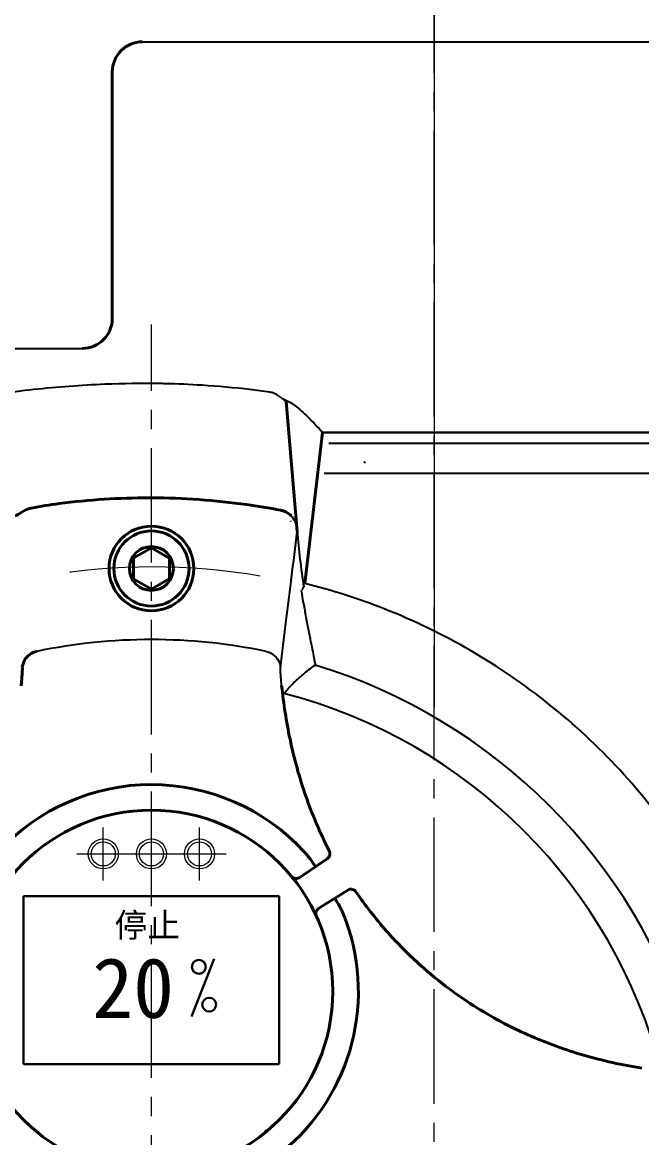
# Model space of a CAD drawing. Header units: millimetres. Extents: x 1758 to 4202, y 581 to 2263.
# Drawn here: x 3549.2 to 3652.2, y 1813.4 to 1998.9 of the extents above; entities that cross this region are included whole.
import ezdxf

# ---------------------------------------------------------------- set-up
doc = ezdxf.new("R2010")
doc.units = ezdxf.units.MM
doc.linetypes.add('CENTER', pattern=[50.8, 31.75, -6.35, 6.35, -6.35])
doc.linetypes.add('CENTER2', pattern=[28.575, 19.05, -3.175, 3.175, -3.175])
for name, color, linetype, lineweight in [('1CEN', 4, 'CENTER2', 9), ('center', 1, 'CENTER', 9), ('dim', 3, 'Continuous', 13), ('中心线', 14, 'CENTER', 9), ('单点划线', 1, 'CENTER2', 13), ('标注', 3, 'Continuous', 13), ('粗实线', 7, 'Continuous', 40), ('细实线', 3, 'Continuous', 13)]:
    doc.layers.add(name, color=color, linetype=linetype, lineweight=lineweight)
doc.styles.add('01', font='txt.shx')

msp = doc.modelspace()

# ---------------------------------------------------------------- linework, layer by layer
at = {"ltscale": 10}
for p, q in [((3569.173, 1995.693), (3745.593, 1995.693)), ((3489.673, 1944.693), (3559.173, 1944.693)), ((3599.142, 1930.693), (3751.338, 1930.693))]:
    msp.add_line(p, q, dxfattribs=at)
at = {"color": 7, "linetype": 'Continuous'}
for p, q in [((3572.959, 1938.819), (3572.962, 1938.818)), ((3590.319, 1937.407), (3590.317, 1937.407)), ((3591.826, 1936.791), (3591.832, 1936.787)), ((3748.174, 1930.693), (3598.877, 1930.693)), ((3598.877, 1930.693), (3748.173, 1930.693)), ((3748.173, 1930.693), (3599.141, 1930.674)), ((3748.173, 1928.893), (3600.197, 1928.893)), ((3765.189, 1923.893), (3599.397, 1923.893)), ((3593.876, 1915.895), (3593.869, 1916.009))]:
    msp.add_line(p, q, dxfattribs=at)
for radius, start, end in [(93.71, 78.25847, 101.7413), (93.516, 16.92101, 73.07899), (87.57, 14.58236, 75.41764)]:
    msp.add_arc((3570.673, 1802.542), radius, start, end, dxfattribs=at)
for points, start_tangent, end_tangent in [([(3572.071, 1938.836), (3562.951, 1938.724), (3551.092, 1937.831), (3545.211, 1937.091)], (-0.9998585, 0.0168203), (-0.9900742, -0.1405456)), ([(3572.959, 1938.819), (3572.071, 1938.836)], (-0.999743, 0.0226703), (-0.9998585, 0.0168203)), ([(3590.317, 1937.407), (3587.064, 1937.831), (3579.117, 1938.553), (3572.962, 1938.819)], (-0.9900763, 0.1405306), (-0.9997453, 0.0225704)), ([(3591.024, 1937.222), (3590.319, 1937.406)], (-0.9338497, 0.3576656), (-0.9898736, 0.1419513)), ([(3591.826, 1936.791), (3591.053, 1937.211), (3591.024, 1937.222)], (-0.819196, 0.5735137), (-0.9338497, 0.3576656)), ([(3593.08, 1935.88), (3591.832, 1936.787)], (-0.7997932, 0.6002757), (-0.8178539, 0.5754259)), ([(3592.46, 1936.338), (3594.236, 1935.391), (3596.44, 1933.532), (3598.837, 1931.029), (3599.142, 1930.693)], (0.9423424, -0.3346503), (0.6696286, -0.7426961)), ([(3606.014, 1925.798), (3606.257, 1925.716)], (0.9472696, -0.3204376), (0.946369, -0.3230877)), ([(3594.934, 1914.522), (3594.62, 1915.814), (3593.935, 1916.822)], (-0.0758759, 0.9971173), (-0.6966797, 0.7173823)), ([(3593.876, 1915.895), (3593.868, 1916.006)], (-0.066379, 0.9977945), (-0.0717567, 0.9974222)), ([(3593.877, 1915.896), (3593.869, 1916.01)], (-0.0709395, 0.9974806), (-0.0695475, 0.9975786)), ([(3593.98, 1906.528), (3594.93, 1914.24)], (0.1223119, 0.9924917), (0.1223801, 0.9924833)), ([(3594.934, 1914.522), (3594.947, 1914.241)], (0.072409, -0.997375), (0.0733118, -0.9973091)), ([(3594.947, 1914.241), (3595.381, 1909.629), (3596.016, 1905.011)], (0.0733118, -0.9973091), (0.158115, -0.9874207)), ([(3592.141, 1891.596), (3593.05, 1898.982), (3593.904, 1905.914)], (0.1221264, 0.9925146), (0.1223058, 0.9924925)), ([(3593.904, 1905.914), (3593.98, 1906.528)], (0.1223058, 0.9924925), (0.1223119, 0.9924917)), ([(3595.958, 1902.387), (3595.848, 1903.068), (3595.765, 1903.654), (3595.711, 1904.107), (3595.69, 1904.523)], (-0.1679573, 0.9857943), (0.5613253, 0.8275952)), ([(3596.016, 1905.011), (3595.791, 1904.671), (3595.691, 1904.522)], (-0.5717971, -0.8203951), (-0.5481426, -0.8363849)), ([(3596.083, 1905.609), (3595.99, 1905.632)], (-0.97049, 0.2411414), (-0.9707035, 0.2402806)), ([(3596.19, 1905.583), (3596.083, 1905.609)], (-0.970243, 0.2421331), (-0.97049, 0.2411414)), ([(3673.57, 1828.197), (3672.147, 1833.359), (3666.379, 1848.243), (3658.449, 1862.075), (3648.552, 1874.566), (3636.891, 1885.426), (3623.734, 1894.428), (3609.366, 1901.372), (3596.19, 1905.583)], (-0.2413868, 0.970429), (-0.970243, 0.2421332)), ([(3595.958, 1902.386), (3596.094, 1901.604), (3596.237, 1900.822)], (0.1679573, -0.9857943), (0.1835042, -0.9830189)), ([(3597.891, 1892.009), (3597.904, 1892.336), (3597.764, 1893.22), (3597.49, 1894.597), (3597.121, 1896.367), (3596.686, 1898.501), (3596.237, 1900.821)], (0.8154721, 0.5787964), (-0.1835041, 0.9830189)), ([(3589.743, 1894.292), (3590.918, 1893.772), (3591.769, 1892.816), (3592.141, 1891.596)], (0.9794092, -0.2018853), (0.0793419, -0.9968475)), ([(3592.333, 1888.587), (3592.295, 1888.963), (3592.259, 1889.352), (3592.226, 1889.752), (3592.197, 1890.142), (3592.173, 1890.505), (3592.155, 1890.824), (3592.143, 1891.09), (3592.141, 1891.596)], (-0.1035395, 0.9946253), (0.1221294, 0.9925142)), ([(3592.721, 1887.292), (3594.168, 1888.883), (3595.886, 1890.46), (3597.891, 1892.009)], (0.6373489, 0.7705754), (0.8154721, 0.5787964))]:
    msp.add_spline(points, degree=3, dxfattribs=dict(at, start_tangent=start_tangent, end_tangent=end_tangent))
at = {"layer": '1CEN', "color": 1}
for p, q in [((3617.673, 1504.711), (3617.673, 2086.351)), ((3570.673, 1651.886), (3570.673, 1948.688))]:
    msp.add_line(p, q, dxfattribs=at)
at = {"layer": 'center', "ltscale": 10}
msp.add_line((3617.673, 2061.907), (3617.673, 1884.996), dxfattribs=at)
at = {"layer": 'dim', "lineweight": 30}
msp.add_line((3581.109, 1843.162), (3577.359, 1833.54), dxfattribs=at)
for centre in [(3578.563, 1841.812), (3580.291, 1835.526)]:
    msp.add_circle(centre, 1.153, dxfattribs=at)
at = {"layer": '中心线'}
msp.add_line((3558.256, 1860.593), (3583.09, 1860.593), dxfattribs=at)
msp.add_arc((3570.81, 1802.727), 105.62, 80.21879, 99.78121, dxfattribs=at)
at = {"layer": '单点划线'}
for p, q in [((3562.673, 1856.176), (3562.673, 1865.01)), ((3578.673, 1856.176), (3578.673, 1865.01))]:
    msp.add_line(p, q, dxfattribs=at)
at = {"layer": '粗实线', "ltscale": 10}
for p, q in [((3564.173, 1949.693), (3564.173, 1990.693)), ((3593.08, 1935.88), (3594.889, 1914.23)), ((3599.142, 1930.693), (3596.19, 1905.583))]:
    msp.add_line(p, q, dxfattribs=at)
at = {"layer": '粗实线', "color": 0}
msp.add_line((3592.155, 1917.779), (3592.168, 1917.777), dxfattribs=at)
at = {"layer": '粗实线', "color": 0, "linetype": 'ByBlock'}
for p, q in [((3570.7, 1911.529), (3567.725, 1909.867)), ((3570.7, 1911.529), (3573.651, 1909.825)), ((3567.675, 1909.782), (3567.675, 1906.375)), ((3573.675, 1909.783), (3573.675, 1906.375)), ((3580.084, 1908.162), (3580.079, 1908.162)), ((3570.7, 1904.629), (3567.725, 1906.29)), ((3570.7, 1904.629), (3573.651, 1906.333)), ((3570.676, 1898.751), (3570.676, 1898.756)), ((3595.409, 1856.733), (3599.894, 1859.796)), ((3603.331, 1854.573), (3598.605, 1851.619)), ((3590.775, 1815.248), (3590.775, 1815.55)), ((3589.77, 1814.499), (3589.77, 1814.672))]:
    msp.add_line(p, q, dxfattribs=at)
at = {"layer": '粗实线', "lineweight": 30}
for p, q in [((3549.423, 1853.593), (3591.923, 1853.593)), ((3549.423, 1853.593), (3549.423, 1825.593)), ((3591.923, 1853.593), (3591.923, 1825.593)), ((3549.423, 1825.593), (3591.923, 1825.593))]:
    msp.add_line(p, q, dxfattribs=at)
at = {"layer": '粗实线', "color": 0, "linetype": 'ByBlock'}
for centre, radius in [((3570.676, 1908.079), 7.044), ((3570.676, 1908.079), 6.25), ((3570.676, 1908.079), 3.65), ((3570.673, 1837.721), 30.153)]:
    msp.add_circle(centre, radius, dxfattribs=at)
at = {"layer": '粗实线', "ltscale": 10}
for centre, start, end in [((3569.173, 1990.693), 90, 180), ((3559.173, 1949.693), 270, 0)]:
    msp.add_arc(centre, 5, start, end, dxfattribs=at)
at = {"layer": '粗实线', "color": 0, "linetype": 'ByBlock'}
for start, end in [(42.47009, 137.52099), (159.97404, 20.03452)]:
    msp.add_arc((3570.673, 1837.721), 34.419, start, end, dxfattribs=at)
for points, start_tangent, end_tangent in [([(3570.308, 1919.835), (3555.359, 1918.874), (3550.685, 1918.13)], (-1, -0.0000091), (-0.9823536, -0.1870332)), ([(3548.041, 1916.814), (3548.999, 1917.385), (3550.685, 1918.13)], (0.890136, 0.455695), (0.9823041, 0.1872928)), ([(3551.604, 1894.292), (3550.428, 1893.772), (3549.577, 1892.816), (3549.205, 1891.596)], (-0.9794118, -0.2018726), (-0.0791824, -0.9968601)), ([(3549.205, 1891.596), (3549.209, 1891.301), (3549.192, 1890.833), (3549.174, 1890.515), (3549.15, 1890.153), (3549.121, 1889.762), (3549.088, 1889.36), (3549.052, 1888.968), (3549.014, 1888.587)], (0.1217987, -0.9925548), (-0.1034666, -0.9946329)), ([(3600.254, 1861.108), (3596.347, 1870.221), (3593.725, 1879.669), (3592.333, 1888.587)], (-0.4584926, 0.8886982), (-0.1035439, 0.9946249)), ([(3600.253, 1861.107), (3600.363, 1860.627), (3600.233, 1860.152), (3599.894, 1859.796)], (0.4557848, -0.89009), (-0.846146, -0.5329512)), ([(3597.981, 1858.49), (3597.076, 1859.763), (3596.761, 1860.154), (3596.421, 1860.556), (3596.058, 1860.965)], (-0.6076116, 0.7942343), (-0.6752943, 0.7375484)), ([(3594.035, 1856.785), (3594.305, 1856.608)], (0.7208246, -0.6931176), (0.9197801, -0.3924342)), ([(3594.305, 1856.608), (3594.641, 1856.529), (3595.019, 1856.566), (3595.409, 1856.733)], (0.9197801, -0.3924342), (0.8480481, 0.5299193)), ([(3604.691, 1854.29), (3604.423, 1854.556), (3604.071, 1854.704), (3603.686, 1854.71), (3603.331, 1854.573)], (-0.5650321, 0.8250689), (-0.8480481, -0.5299193)), ([(3652.205, 1824.951), (3647.352, 1825.887), (3642.553, 1827.121), (3637.857, 1828.658), (3633.289, 1830.503), (3628.793, 1832.699), (3624.252, 1835.354), (3619.582, 1838.619), (3614.741, 1842.689), (3609.726, 1847.824), (3604.694, 1854.292)], (-0.9870246, 0.1605689), (-0.565003, 0.8250889)), ([(3603.011, 1849.508), (3602.827, 1849.991), (3602.618, 1850.502), (3602.381, 1851.04), (3602.118, 1851.606), (3601.184, 1853.231)], (-0.3424846, 0.9395234), (-0.4482794, 0.8938935)), ([(3598.605, 1851.619), (3598.287, 1851.347), (3598.084, 1851.015), (3598.008, 1850.677), (3598.049, 1850.361)], (-0.8480481, -0.5299193), (0.3085546, -0.9512066))]:
    msp.add_spline(points, degree=3, dxfattribs=dict(at, start_tangent=start_tangent, end_tangent=end_tangent))
at = {"layer": '粗实线', "color": 0}
for points, start_tangent, end_tangent in [([(3570.718, 1919.834), (3570.308, 1919.835)], (-0.9999936, 0.0035693), (-1, 0.0000207)), ([(3592.166, 1917.777), (3586.473, 1918.711), (3570.718, 1919.834)], (-0.982598, 0.1857449), (-0.9999936, 0.0035693)), ([(3592.697, 1917.63), (3592.152, 1917.777)], (-0.9402251, 0.3405537), (-0.9836184, 0.1802633)), ([(3592.159, 1917.762), (3592.161, 1917.76)], (0.8564874, -0.516168), (0.8533131, -0.5213988)), ([(3593.02, 1917.493), (3592.697, 1917.63)], (-0.8971021, 0.4418233), (-0.9402251, 0.3405537)), ([(3593.935, 1916.822), (3593.02, 1917.493)], (-0.6966797, 0.7173823), (-0.8971021, 0.4418233))]:
    msp.add_spline(points, degree=3, dxfattribs=dict(at, start_tangent=start_tangent, end_tangent=end_tangent))
at = {"layer": '细实线', "color": 0}
for centre, radius in [((3562.673, 1860.593), 2.5), ((3570.673, 1860.593), 2.5), ((3578.673, 1860.593), 2.5), ((3562.673, 1860.593), 2), ((3570.673, 1860.593), 2), ((3578.673, 1860.593), 2)]:
    msp.add_circle(centre, radius, dxfattribs=at)

# ---------------------------------------------------------------- texts
at = {"layer": '标注', "attachment_point": 1, "style": '01'}
for s, insert, char_height, width in [('{\\fSimSun|b0|i0|c134|p2;停止}', (3564.543, 1850.74), 4, 29.21686), ('{\\fSimSun|b0|i0|c134|p2;20}', (3560.832, 1843.315), 10, 47.68998)]:
    msp.add_mtext(s, dxfattribs=dict(at, insert=insert, char_height=char_height, width=width))

doc.saveas('drawing.dxf')
